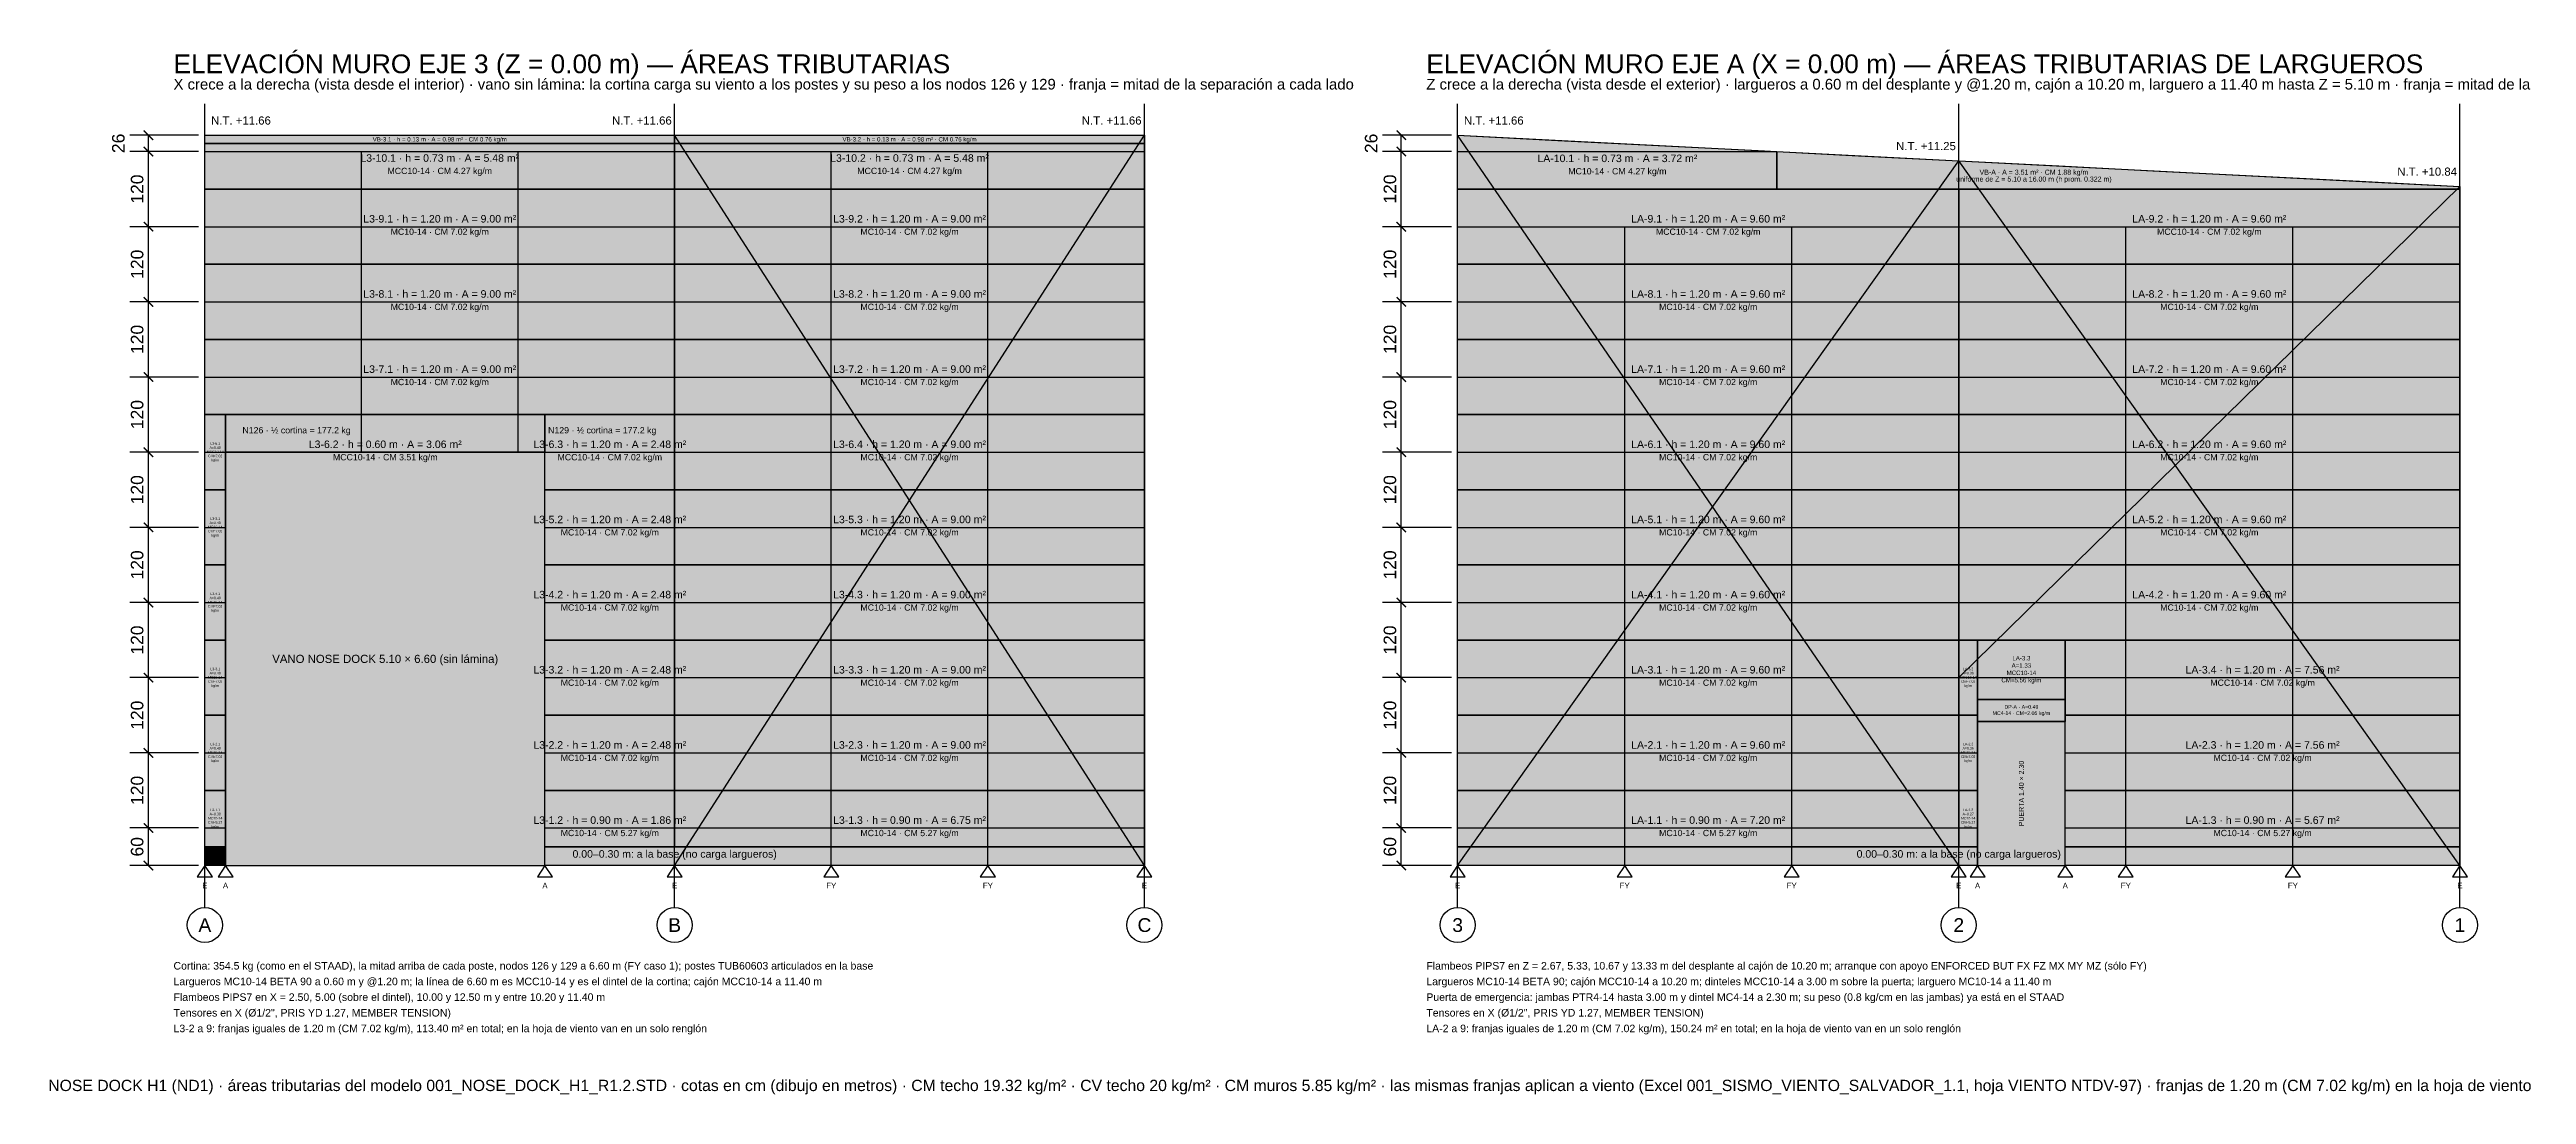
# Model space of a CAD drawing. Header units: metres. Extents: x -2.5 to 75.8, y -37.7 to 2.5.
# Drawn here: x -2.48 to 37.06, y -37.65 to -20.97 of the extents above; entities that cross this region are included whole.
import ezdxf
from ezdxf.enums import TextEntityAlignment as Align

# ---------------------------------------------------------------- set-up
doc = ezdxf.new("R2010")
doc.units = ezdxf.units.M
for name, color, linetype in [('APOYOS', 6, 'Continuous'), ('AT-MUROS', 130, 'Continuous'), ('AT-NO-CARGA', 9, 'Continuous'), ('AT-VIGAS', 30, 'Continuous'), ('COLUMNAS', 7, 'Continuous'), ('COTAS', 3, 'Continuous'), ('EJES', 8, 'Continuous'), ('JAMBAS', 6, 'Continuous'), ('MC10-14', 40, 'Continuous'), ('MC4-14', 30, 'Continuous'), ('MCC10-14', 5, 'Continuous'), ('MCE10-14', 3, 'Continuous'), ('MCE6-14', 30, 'Continuous'), ('PIPS7', 8, 'Continuous'), ('TENSORES', 1, 'Continuous'), ('TEXTO', 7, 'Continuous'), ('TEXTO-AT', 250, 'Continuous'), ('TITULOS', 2, 'Continuous'), ('VANOS', 8, 'Continuous')]:
    doc.layers.add(name, color=color, linetype=linetype)
doc.styles.add('ARIAL', font='arial.ttf')
doc.dimstyles.new('AT-CM', dxfattribs={"dimtxt": 0.2, "dimasz": 0.15, "dimexe": 0.3, "dimexo": 0.1, "dimgap": 0.08, "dimtad": 1, "dimdec": 0, "dimlfac": 100, "dimtxsty": 'ARIAL', "dimblk": 'ARCHTICK', "dimcen": 2.5, "dimazin": 3, "dimtfac": 1, "dimtmove": 0, "dimatfit": 3})

# ---------------------------------------------------------------- blocks, each defined once
blk = doc.blocks.new('_ARCHTICK')
at = {"color": 0, "linetype": 'BYBLOCK', "const_width": 0.15}
blk.add_lwpolyline([(-0.5, -0.5), (0.5, 0.5)], dxfattribs=at)

msp = doc.modelspace()

# ---------------------------------------------------------------- hatches: boundary and pattern name
at = {"layer": 'AT-MUROS'}
for color, points in [(254, [(0, -22.47), (7.5, -22.47), (7.5, -23.2), (0, -23.2)]), (254, [(7.5, -23.2), (7.5, -22.47), (15, -22.47), (15, -23.2)]), (254, [(20, -23.2), (20, -22.34), (25.098, -22.6), (25.098, -23.2)]), (151, [(0, -23.2), (7.5, -23.2), (7.5, -24.4), (0, -24.4)]), (151, [(7.5, -24.4), (7.5, -23.2), (15, -23.2), (15, -24.4)]), (151, [(20, -24.4), (20, -23.2), (28, -23.2), (28, -24.4)]), (151, [(28, -24.4), (28, -23.2), (36, -23.2), (36, -24.4)]), (254, [(0, -24.4), (7.5, -24.4), (7.5, -25.6), (0, -25.6)]), (254, [(7.5, -25.6), (7.5, -24.4), (15, -24.4), (15, -25.6)]), (254, [(20, -25.6), (20, -24.4), (28, -24.4), (28, -25.6)]), (254, [(28, -25.6), (28, -24.4), (36, -24.4), (36, -25.6)]), (151, [(0, -25.6), (7.5, -25.6), (7.5, -26.8), (0, -26.8)]), (151, [(7.5, -26.8), (7.5, -25.6), (15, -25.6), (15, -26.8)]), (151, [(20, -26.8), (20, -25.6), (28, -25.6), (28, -26.8)]), (151, [(28, -26.8), (28, -25.6), (36, -25.6), (36, -26.8)]), (254, [(0, -26.8), (0.33, -26.8), (0.33, -28), (0, -28)]), (254, [(0.33, -26.8), (5.43, -26.8), (5.43, -27.4), (0.33, -27.4)]), (254, [(5.43, -28), (5.43, -26.8), (7.5, -26.8), (7.5, -28)]), (254, [(7.5, -28), (7.5, -26.8), (15, -26.8), (15, -28)]), (254, [(20, -28), (20, -26.8), (28, -26.8), (28, -28)]), (254, [(28, -28), (28, -26.8), (36, -26.8), (36, -28)]), (151, [(0, -28), (0.33, -28), (0.33, -29.2), (0, -29.2)]), (151, [(5.43, -29.2), (5.43, -28), (7.5, -28), (7.5, -29.2)]), (151, [(7.5, -29.2), (7.5, -28), (15, -28), (15, -29.2)]), (151, [(20, -29.2), (20, -28), (28, -28), (28, -29.2)]), (151, [(28, -29.2), (28, -28), (36, -28), (36, -29.2)]), (254, [(0, -29.2), (0.33, -29.2), (0.33, -30.4), (0, -30.4)]), (254, [(5.43, -30.4), (5.43, -29.2), (7.5, -29.2), (7.5, -30.4)]), (254, [(7.5, -30.4), (7.5, -29.2), (15, -29.2), (15, -30.4)]), (254, [(20, -30.4), (20, -29.2), (28, -29.2), (28, -30.4)]), (254, [(28, -30.4), (28, -29.2), (36, -29.2), (36, -30.4)]), (151, [(0, -30.4), (0.33, -30.4), (0.33, -31.6), (0, -31.6)]), (151, [(5.43, -31.6), (5.43, -30.4), (7.5, -30.4), (7.5, -31.6)]), (151, [(7.5, -31.6), (7.5, -30.4), (15, -30.4), (15, -31.6)]), (151, [(20, -31.6), (20, -30.4), (28, -30.4), (28, -31.6)]), (151, [(28, -31.6), (28, -30.4), (28.3, -30.4), (28.3, -31.6)]), (151, [(28.3, -31.35), (28.3, -30.4), (29.7, -30.4), (29.7, -31.35)]), (151, [(29.7, -31.6), (29.7, -30.4), (36, -30.4), (36, -31.6)]), (254, [(0, -31.6), (0.33, -31.6), (0.33, -32.8), (0, -32.8)]), (254, [(5.43, -32.8), (5.43, -31.6), (7.5, -31.6), (7.5, -32.8)]), (254, [(7.5, -32.8), (7.5, -31.6), (15, -31.6), (15, -32.8)]), (254, [(20, -32.8), (20, -31.6), (28, -31.6), (28, -32.8)]), (254, [(28, -32.8), (28, -31.6), (28.3, -31.6), (28.3, -32.8)]), (31, [(28.3, -31.7), (28.3, -31.35), (29.7, -31.35), (29.7, -31.7)]), (254, [(29.7, -32.8), (29.7, -31.6), (36, -31.6), (36, -32.8)]), (151, [(0, -33.7), (0, -32.8), (0.33, -32.8), (0.33, -33.7)]), (151, [(5.43, -32.8), (7.5, -32.8), (7.5, -33.7), (5.43, -33.7)]), (151, [(7.5, -33.7), (7.5, -32.8), (15, -32.8), (15, -33.7)]), (151, [(20, -33.7), (20, -32.8), (28, -32.8), (28, -33.7)]), (151, [(28, -32.8), (28.3, -32.8), (28.3, -33.7), (28, -33.7)]), (151, [(29.7, -33.7), (29.7, -32.8), (36, -32.8), (36, -33.7)])]:
    msp.add_hatch(color=color, dxfattribs=at).paths.add_polyline_path(points)
at = {"layer": 'AT-NO-CARGA'}
for points in [[(0, -34), (0, -33.7), (0.33, -33.7), (0.33, -34)], [(5.43, -34), (5.43, -33.7), (15, -33.7), (15, -34)], [(20, -34), (20, -33.7), (28.3, -33.7), (28.3, -34)], [(29.7, -34), (29.7, -33.7), (36, -33.7), (36, -34)]]:
    msp.add_hatch(color=254, dxfattribs=at).paths.add_polyline_path(points)
at = {"layer": 'AT-VIGAS'}
for points in [[(0, -22.34), (7.5, -22.34), (7.5, -22.47), (0, -22.47)], [(7.5, -22.47), (7.5, -22.34), (15, -22.34), (15, -22.47)], [(25.098, -23.2), (25.098, -22.6), (28, -22.748), (36, -23.156), (36, -23.2)]]:
    msp.add_hatch(color=31, dxfattribs=at).paths.add_polyline_path(points)
at = {"layer": 'VANOS'}
for points in [[(0.33, -34), (5.43, -34), (5.43, -27.4), (0.33, -27.4)], [(28.3, -34), (29.7, -34), (29.7, -31.7), (28.3, -31.7)]]:
    msp.add_hatch(color=7, dxfattribs=at).paths.add_polyline_path(points)

# ---------------------------------------------------------------- linework, layer by layer
at = {"layer": 'APOYOS'}
for points in [[(0, -34), (-0.12, -34.18), (0.12, -34.18)], [(0.33, -34), (0.21, -34.18), (0.45, -34.18)], [(5.43, -34), (5.31, -34.18), (5.55, -34.18)], [(7.5, -34), (7.38, -34.18), (7.62, -34.18)], [(10, -34), (9.88, -34.18), (10.12, -34.18)], [(12.5, -34), (12.38, -34.18), (12.62, -34.18)], [(15, -34), (14.88, -34.18), (15.12, -34.18)], [(20, -34), (19.88, -34.18), (20.12, -34.18)], [(22.66667, -34), (22.54667, -34.18), (22.78667, -34.18)], [(25.33333, -34), (25.21333, -34.18), (25.45333, -34.18)], [(28, -34), (27.88, -34.18), (28.12, -34.18)], [(28.3, -34), (28.18, -34.18), (28.42, -34.18)], [(29.7, -34), (29.58, -34.18), (29.82, -34.18)], [(30.6667, -34), (30.5467, -34.18), (30.7867, -34.18)], [(33.3333, -34), (33.2133, -34.18), (33.4533, -34.18)], [(36, -34), (35.88, -34.18), (36.12, -34.18)]]:
    msp.add_lwpolyline(points, close=True, dxfattribs=at)
at = {"layer": 'AT-MUROS'}
for points in [[(0, -22.47), (7.5, -22.47), (7.5, -23.2), (0, -23.2)], [(7.5, -23.2), (7.5, -22.47), (15, -22.47), (15, -23.2)], [(20, -23.2), (20, -22.34), (25.098, -22.6), (25.098, -23.2)], [(0, -23.2), (7.5, -23.2), (7.5, -24.4), (0, -24.4)], [(7.5, -24.4), (7.5, -23.2), (15, -23.2), (15, -24.4)], [(20, -24.4), (20, -23.2), (28, -23.2), (28, -24.4)], [(28, -24.4), (28, -23.2), (36, -23.2), (36, -24.4)], [(0, -24.4), (7.5, -24.4), (7.5, -25.6), (0, -25.6)], [(7.5, -25.6), (7.5, -24.4), (15, -24.4), (15, -25.6)], [(20, -25.6), (20, -24.4), (28, -24.4), (28, -25.6)], [(28, -25.6), (28, -24.4), (36, -24.4), (36, -25.6)], [(0, -25.6), (7.5, -25.6), (7.5, -26.8), (0, -26.8)], [(7.5, -26.8), (7.5, -25.6), (15, -25.6), (15, -26.8)], [(20, -26.8), (20, -25.6), (28, -25.6), (28, -26.8)], [(28, -26.8), (28, -25.6), (36, -25.6), (36, -26.8)], [(0, -26.8), (0.33, -26.8), (0.33, -28), (0, -28)], [(0.33, -26.8), (5.43, -26.8), (5.43, -27.4), (0.33, -27.4)], [(5.43, -28), (5.43, -26.8), (7.5, -26.8), (7.5, -28)], [(7.5, -28), (7.5, -26.8), (15, -26.8), (15, -28)], [(20, -28), (20, -26.8), (28, -26.8), (28, -28)], [(28, -28), (28, -26.8), (36, -26.8), (36, -28)], [(0, -28), (0.33, -28), (0.33, -29.2), (0, -29.2)], [(5.43, -29.2), (5.43, -28), (7.5, -28), (7.5, -29.2)], [(7.5, -29.2), (7.5, -28), (15, -28), (15, -29.2)], [(20, -29.2), (20, -28), (28, -28), (28, -29.2)], [(28, -29.2), (28, -28), (36, -28), (36, -29.2)], [(0, -29.2), (0.33, -29.2), (0.33, -30.4), (0, -30.4)], [(5.43, -30.4), (5.43, -29.2), (7.5, -29.2), (7.5, -30.4)], [(7.5, -30.4), (7.5, -29.2), (15, -29.2), (15, -30.4)], [(20, -30.4), (20, -29.2), (28, -29.2), (28, -30.4)], [(28, -30.4), (28, -29.2), (36, -29.2), (36, -30.4)], [(0, -30.4), (0.33, -30.4), (0.33, -31.6), (0, -31.6)], [(5.43, -31.6), (5.43, -30.4), (7.5, -30.4), (7.5, -31.6)], [(7.5, -31.6), (7.5, -30.4), (15, -30.4), (15, -31.6)], [(20, -31.6), (20, -30.4), (28, -30.4), (28, -31.6)], [(28, -31.6), (28, -30.4), (28.3, -30.4), (28.3, -31.6)], [(28.3, -31.35), (28.3, -30.4), (29.7, -30.4), (29.7, -31.35)], [(29.7, -31.6), (29.7, -30.4), (36, -30.4), (36, -31.6)], [(0, -31.6), (0.33, -31.6), (0.33, -32.8), (0, -32.8)], [(5.43, -32.8), (5.43, -31.6), (7.5, -31.6), (7.5, -32.8)], [(7.5, -32.8), (7.5, -31.6), (15, -31.6), (15, -32.8)], [(20, -32.8), (20, -31.6), (28, -31.6), (28, -32.8)], [(28, -32.8), (28, -31.6), (28.3, -31.6), (28.3, -32.8)], [(28.3, -31.7), (28.3, -31.35), (29.7, -31.35), (29.7, -31.7)], [(29.7, -32.8), (29.7, -31.6), (36, -31.6), (36, -32.8)], [(0, -33.7), (0, -32.8), (0.33, -32.8), (0.33, -33.7)], [(5.43, -32.8), (7.5, -32.8), (7.5, -33.7), (5.43, -33.7)], [(7.5, -33.7), (7.5, -32.8), (15, -32.8), (15, -33.7)], [(20, -33.7), (20, -32.8), (28, -32.8), (28, -33.7)], [(28, -32.8), (28.3, -32.8), (28.3, -33.7), (28, -33.7)], [(29.7, -33.7), (29.7, -32.8), (36, -32.8), (36, -33.7)]]:
    msp.add_lwpolyline(points, close=True, dxfattribs=at)
at = {"layer": 'AT-NO-CARGA'}
for points in [[(0, -34), (0, -33.7), (0.33, -33.7), (0.33, -34)], [(5.43, -34), (5.43, -33.7), (15, -33.7), (15, -34)], [(20, -34), (20, -33.7), (28.3, -33.7), (28.3, -34)], [(29.7, -34), (29.7, -33.7), (36, -33.7), (36, -34)]]:
    msp.add_lwpolyline(points, close=True, dxfattribs=at)
at = {"layer": 'AT-VIGAS'}
for points in [[(0, -22.34), (7.5, -22.34), (7.5, -22.47), (0, -22.47)], [(7.5, -22.47), (7.5, -22.34), (15, -22.34), (15, -22.47)], [(25.098, -23.2), (25.098, -22.6), (28, -22.748), (36, -23.156), (36, -23.2)]]:
    msp.add_lwpolyline(points, close=True, dxfattribs=at)
at = {"layer": 'COLUMNAS'}
for p, q in [((0, -22.6), (0, -22.34)), ((7.5, -22.6), (7.5, -22.34)), ((15, -22.6), (15, -22.34)), ((20, -22.6), (20, -22.34)), ((0, -23.8), (0, -22.6)), ((7.5, -23.8), (7.5, -22.6)), ((15, -23.8), (15, -22.6)), ((20, -23.8), (20, -22.6)), ((28, -23.8), (28, -22.748)), ((36, -23.8), (36, -23.156)), ((0, -25), (0, -23.8)), ((7.5, -25), (7.5, -23.8)), ((15, -25), (15, -23.8)), ((20, -25), (20, -23.8)), ((28, -24.128), (28, -23.8)), ((36, -24.536), (36, -23.8)), ((28, -25), (28, -24.128)), ((36, -25), (36, -24.536)), ((0, -26.2), (0, -25)), ((7.5, -26.2), (7.5, -25)), ((15, -26.2), (15, -25)), ((20, -26.2), (20, -25)), ((28, -26.2), (28, -25)), ((36, -26.2), (36, -25)), ((0, -27.4), (0, -26.2)), ((7.5, -27.4), (7.5, -26.2)), ((15, -27.4), (15, -26.2)), ((20, -27.4), (20, -26.2)), ((28, -27.4), (28, -26.2)), ((36, -27.4), (36, -26.2)), ((0, -28.6), (0, -27.4)), ((7.5, -28.6), (7.5, -27.4)), ((15, -28.6), (15, -27.4)), ((20, -28.6), (20, -27.4)), ((28, -28.6), (28, -27.4)), ((36, -28.6), (36, -27.4)), ((0, -29.8), (0, -28.6)), ((7.5, -29.8), (7.5, -28.6)), ((15, -29.8), (15, -28.6)), ((20, -29.8), (20, -28.6)), ((28, -29.8), (28, -28.6)), ((36, -29.8), (36, -28.6)), ((0, -31), (0, -29.8)), ((7.5, -31), (7.5, -29.8)), ((15, -31), (15, -29.8)), ((20, -31), (20, -29.8)), ((28, -31), (28, -29.8)), ((36, -31), (36, -29.8)), ((0, -32.2), (0, -31)), ((7.5, -32.2), (7.5, -31)), ((15, -32.2), (15, -31)), ((20, -32.2), (20, -31)), ((28, -32.2), (28, -31)), ((36, -32.2), (36, -31)), ((0, -33.4), (0, -32.2)), ((7.5, -33.4), (7.5, -32.2)), ((15, -33.4), (15, -32.2)), ((20, -33.4), (20, -32.2)), ((28, -33.4), (28, -32.2)), ((36, -33.4), (36, -32.2)), ((0, -34), (0, -33.4)), ((7.5, -34), (7.5, -33.4)), ((15, -34), (15, -33.4)), ((20, -34), (20, -33.4)), ((28, -34), (28, -33.4)), ((36, -34), (36, -33.4))]:
    msp.add_line(p, q, dxfattribs=at)
at = {"layer": 'EJES'}
for p, q in [((0, -34.67), (0, -21.84)), ((7.5, -34.67), (7.5, -21.84)), ((15, -34.67), (15, -21.84)), ((20, -34.67), (20, -21.84)), ((28, -34.67), (28, -21.84)), ((36, -34.67), (36, -21.84))]:
    msp.add_line(p, q, dxfattribs=at)
for centre in [(0, -34.95), (7.5, -34.95), (15, -34.95), (20, -34.95), (28, -34.95), (36, -34.95)]:
    msp.add_circle(centre, 0.28, dxfattribs=at)
at = {"layer": 'JAMBAS'}
for p, q in [((0.33, -28.6), (0.33, -27.4)), ((5.43, -28.6), (5.43, -27.4)), ((0.33, -29.8), (0.33, -28.6)), ((5.43, -29.8), (5.43, -28.6)), ((0.33, -31), (0.33, -29.8)), ((5.43, -31), (5.43, -29.8)), ((0.33, -32.2), (0.33, -31)), ((5.43, -32.2), (5.43, -31)), ((28.3, -31.7), (28.3, -31)), ((29.7, -31.7), (29.7, -31)), ((28.3, -32.2), (28.3, -31.7)), ((29.7, -32.2), (29.7, -31.7)), ((0.33, -33.4), (0.33, -32.2)), ((5.43, -33.4), (5.43, -32.2)), ((28.3, -33.4), (28.3, -32.2)), ((29.7, -33.4), (29.7, -32.2)), ((0.33, -34), (0.33, -33.4)), ((5.43, -34), (5.43, -33.4)), ((28.3, -34), (28.3, -33.4)), ((29.7, -34), (29.7, -33.4))]:
    msp.add_line(p, q, dxfattribs=at)
at = {"layer": 'MC10-14'}
for p, q in [((20, -22.6), (22.66667, -22.6)), ((22.66667, -22.6), (25.09804, -22.6)), ((0, -23.8), (2.5, -23.8)), ((2.5, -23.8), (5, -23.8)), ((5, -23.8), (7.5, -23.8)), ((7.5, -23.8), (10, -23.8)), ((10, -23.8), (12.5, -23.8)), ((12.5, -23.8), (15, -23.8)), ((0, -25), (2.5, -25)), ((2.5, -25), (5, -25)), ((5, -25), (7.5, -25)), ((7.5, -25), (10, -25)), ((10, -25), (12.5, -25)), ((12.5, -25), (15, -25)), ((20, -25), (22.66667, -25)), ((22.66667, -25), (25.33333, -25)), ((25.33333, -25), (28, -25)), ((28, -25), (30.6667, -25)), ((30.6667, -25), (33.3333, -25)), ((33.3333, -25), (36, -25)), ((0, -26.2), (2.5, -26.2)), ((2.5, -26.2), (5, -26.2)), ((5, -26.2), (7.5, -26.2)), ((7.5, -26.2), (10, -26.2)), ((10, -26.2), (12.5, -26.2)), ((12.5, -26.2), (15, -26.2)), ((20, -26.2), (22.66667, -26.2)), ((22.66667, -26.2), (25.33333, -26.2)), ((25.33333, -26.2), (28, -26.2)), ((28, -26.2), (30.6667, -26.2)), ((30.6667, -26.2), (33.3333, -26.2)), ((33.3333, -26.2), (36, -26.2)), ((7.5, -27.4), (10, -27.4)), ((10, -27.4), (12.5, -27.4)), ((12.5, -27.4), (15, -27.4)), ((20, -27.4), (22.66667, -27.4)), ((22.66667, -27.4), (25.33333, -27.4)), ((25.33333, -27.4), (28, -27.4)), ((28, -27.4), (30.6667, -27.4)), ((30.6667, -27.4), (33.3333, -27.4)), ((33.3333, -27.4), (36, -27.4)), ((0, -28.6), (0.33, -28.6)), ((5.43, -28.6), (7.5, -28.6)), ((7.5, -28.6), (10, -28.6)), ((10, -28.6), (12.5, -28.6)), ((12.5, -28.6), (15, -28.6)), ((20, -28.6), (22.66667, -28.6)), ((22.66667, -28.6), (25.33333, -28.6)), ((25.33333, -28.6), (28, -28.6)), ((28, -28.6), (30.6667, -28.6)), ((30.6667, -28.6), (33.3333, -28.6)), ((33.3333, -28.6), (36, -28.6)), ((0, -29.8), (0.33, -29.8)), ((5.43, -29.8), (7.5, -29.8)), ((7.5, -29.8), (10, -29.8)), ((10, -29.8), (12.5, -29.8)), ((12.5, -29.8), (15, -29.8)), ((20, -29.8), (22.66667, -29.8)), ((22.66667, -29.8), (25.33333, -29.8)), ((25.33333, -29.8), (28, -29.8)), ((28, -29.8), (30.6667, -29.8)), ((30.6667, -29.8), (33.3333, -29.8)), ((33.3333, -29.8), (36, -29.8)), ((0, -31), (0.33, -31)), ((5.43, -31), (7.5, -31)), ((7.5, -31), (10, -31)), ((10, -31), (12.5, -31)), ((12.5, -31), (15, -31)), ((20, -31), (22.66667, -31)), ((22.66667, -31), (25.33333, -31)), ((25.33333, -31), (28, -31)), ((0, -32.2), (0.33, -32.2)), ((5.43, -32.2), (7.5, -32.2)), ((7.5, -32.2), (10, -32.2)), ((10, -32.2), (12.5, -32.2)), ((12.5, -32.2), (15, -32.2)), ((20, -32.2), (22.66667, -32.2)), ((22.66667, -32.2), (25.33333, -32.2)), ((25.33333, -32.2), (28, -32.2)), ((28, -32.2), (28.3, -32.2)), ((29.7, -32.2), (30.6667, -32.2)), ((30.6667, -32.2), (33.3333, -32.2)), ((33.3333, -32.2), (36, -32.2)), ((0, -33.4), (0.33, -33.4)), ((5.43, -33.4), (7.5, -33.4)), ((7.5, -33.4), (10, -33.4)), ((10, -33.4), (12.5, -33.4)), ((12.5, -33.4), (15, -33.4)), ((20, -33.4), (22.66667, -33.4)), ((22.66667, -33.4), (25.33333, -33.4)), ((25.33333, -33.4), (28, -33.4)), ((28, -33.4), (28.3, -33.4)), ((29.7, -33.4), (30.6667, -33.4)), ((30.6667, -33.4), (33.3333, -33.4)), ((33.3333, -33.4), (36, -33.4))]:
    msp.add_line(p, q, dxfattribs=at)
at = {"layer": 'MC4-14'}
msp.add_line((28.3, -31.7), (29.7, -31.7), dxfattribs=at)
at = {"layer": 'MCC10-14'}
for p, q in [((0, -22.6), (2.5, -22.6)), ((2.5, -22.6), (5, -22.6)), ((5, -22.6), (7.5, -22.6)), ((7.5, -22.6), (10, -22.6)), ((10, -22.6), (12.5, -22.6)), ((12.5, -22.6), (15, -22.6)), ((20, -23.8), (22.66667, -23.8)), ((22.66667, -23.8), (25.33333, -23.8)), ((25.33333, -23.8), (28, -23.8)), ((28, -23.8), (30.6667, -23.8)), ((30.6667, -23.8), (33.3333, -23.8)), ((33.3333, -23.8), (36, -23.8)), ((0, -27.4), (0.33, -27.4)), ((0.33, -27.4), (2.5, -27.4)), ((2.5, -27.4), (5, -27.4)), ((5, -27.4), (5.43, -27.4)), ((5.43, -27.4), (7.5, -27.4)), ((28, -31), (28.3, -31)), ((28.3, -31), (29.7, -31)), ((29.7, -31), (30.6667, -31)), ((30.6667, -31), (33.3333, -31)), ((33.3333, -31), (36, -31))]:
    msp.add_line(p, q, dxfattribs=at)
at = {"layer": 'MCE10-14'}
for p, q in [((20, -22.34), (21.6, -22.4216)), ((21.6, -22.4216), (23.2, -22.5032)), ((23.2, -22.5032), (24.8, -22.5848)), ((24.8, -22.5848), (25.09804, -22.6)), ((25.09804, -22.6), (26.4, -22.6664)), ((26.4, -22.6664), (28, -22.748)), ((28, -22.748), (29.6, -22.8296)), ((29.6, -22.8296), (31.2, -22.9112)), ((31.2, -22.9112), (32.8, -22.9928)), ((32.8, -22.9928), (34.4, -23.0744)), ((34.4, -23.0744), (36, -23.156))]:
    msp.add_line(p, q, dxfattribs=at)
at = {"layer": 'MCE6-14'}
for p, q in [((0, -22.34), (2.5, -22.34)), ((2.5, -22.34), (5, -22.34)), ((5, -22.34), (7.5, -22.34)), ((7.5, -22.34), (10, -22.34)), ((10, -22.34), (12.5, -22.34)), ((12.5, -22.34), (15, -22.34))]:
    msp.add_line(p, q, dxfattribs=at)
at = {"layer": 'PIPS7'}
for p, q in [((2.5, -23.8), (2.5, -22.6)), ((5, -23.8), (5, -22.6)), ((10, -23.8), (10, -22.6)), ((12.5, -23.8), (12.5, -22.6)), ((2.5, -25), (2.5, -23.8)), ((5, -25), (5, -23.8)), ((10, -25), (10, -23.8)), ((12.5, -25), (12.5, -23.8)), ((22.66667, -25), (22.66667, -23.8)), ((25.33333, -25), (25.33333, -23.8)), ((30.6667, -25), (30.6667, -23.8)), ((33.3333, -25), (33.3333, -23.8)), ((2.5, -26.2), (2.5, -25)), ((5, -26.2), (5, -25)), ((10, -26.2), (10, -25)), ((12.5, -26.2), (12.5, -25)), ((22.66667, -26.2), (22.66667, -25)), ((25.33333, -26.2), (25.33333, -25)), ((30.6667, -26.2), (30.6667, -25)), ((33.3333, -26.2), (33.3333, -25)), ((2.5, -27.4), (2.5, -26.2)), ((5, -27.4), (5, -26.2)), ((10, -27.4), (10, -26.2)), ((12.5, -27.4), (12.5, -26.2)), ((22.66667, -27.4), (22.66667, -26.2)), ((25.33333, -27.4), (25.33333, -26.2)), ((30.6667, -27.4), (30.6667, -26.2)), ((33.3333, -27.4), (33.3333, -26.2)), ((10, -28.6), (10, -27.4)), ((12.5, -28.6), (12.5, -27.4)), ((22.66667, -28.6), (22.66667, -27.4)), ((25.33333, -28.6), (25.33333, -27.4)), ((30.6667, -28.6), (30.6667, -27.4)), ((33.3333, -28.6), (33.3333, -27.4)), ((10, -29.8), (10, -28.6)), ((12.5, -29.8), (12.5, -28.6)), ((22.66667, -29.8), (22.66667, -28.6)), ((25.33333, -29.8), (25.33333, -28.6)), ((30.6667, -29.8), (30.6667, -28.6)), ((33.3333, -29.8), (33.3333, -28.6)), ((10, -31), (10, -29.8)), ((12.5, -31), (12.5, -29.8)), ((22.66667, -31), (22.66667, -29.8)), ((25.33333, -31), (25.33333, -29.8)), ((30.6667, -31), (30.6667, -29.8)), ((33.3333, -31), (33.3333, -29.8)), ((10, -32.2), (10, -31)), ((12.5, -32.2), (12.5, -31)), ((22.66667, -32.2), (22.66667, -31)), ((25.33333, -32.2), (25.33333, -31)), ((30.6667, -32.2), (30.6667, -31)), ((33.3333, -32.2), (33.3333, -31)), ((10, -33.4), (10, -32.2)), ((12.5, -33.4), (12.5, -32.2)), ((22.66667, -33.4), (22.66667, -32.2)), ((25.33333, -33.4), (25.33333, -32.2)), ((30.6667, -33.4), (30.6667, -32.2)), ((33.3333, -33.4), (33.3333, -32.2)), ((10, -34), (10, -33.4)), ((12.5, -34), (12.5, -33.4)), ((22.66667, -34), (22.66667, -33.4)), ((25.33333, -34), (25.33333, -33.4)), ((30.6667, -34), (30.6667, -33.4)), ((33.3333, -34), (33.3333, -33.4))]:
    msp.add_line(p, q, dxfattribs=at)
at = {"layer": 'TENSORES'}
for p, q in [((7.5, -34), (15, -22.34)), ((15, -34), (7.5, -22.34)), ((28, -34), (20, -22.34)), ((20, -34), (28, -22.748)), ((36, -34), (28, -22.748)), ((28, -31), (36, -23.156))]:
    msp.add_line(p, q, dxfattribs=at)
at = {"layer": 'VANOS'}
for points in [[(0.33, -34), (5.43, -34), (5.43, -27.4), (0.33, -27.4)], [(28.3, -34), (29.7, -34), (29.7, -31.7), (28.3, -31.7)]]:
    msp.add_lwpolyline(points, close=True, dxfattribs=at)

# ---------------------------------------------------------------- texts
at = {"layer": 'APOYOS', "style": 'ARIAL'}
for s, p in [('E', (0, -34.32)), ('A', (0.33, -34.32)), ('A', (5.43, -34.32)), ('E', (7.5, -34.32)), ('FY', (10, -34.32)), ('FY', (12.5, -34.32)), ('E', (15, -34.32)), ('E', (20, -34.32)), ('FY', (22.66667, -34.32)), ('FY', (25.33333, -34.32)), ('E', (28, -34.32)), ('A', (28.3, -34.32)), ('A', (29.7, -34.32)), ('FY', (30.6667, -34.32)), ('FY', (33.3333, -34.32)), ('E', (36, -34.32))]:
    msp.add_text(s, height=0.09, dxfattribs=at).set_placement(p, align=Align.MIDDLE_CENTER)
at = {"layer": 'EJES', "style": 'ARIAL'}
for s, p in [('A', (0, -34.95)), ('B', (7.5, -34.95)), ('C', (15, -34.95)), ('3', (20, -34.95)), ('2', (28, -34.95)), ('1', (36, -34.95))]:
    msp.add_text(s, height=0.22, dxfattribs=at).set_placement(p, align=Align.MIDDLE_CENTER)
at = {"layer": 'TEXTO', "style": 'ARIAL'}
for s, height, p in [('N.T. +11.66', 0.13, (0.1, -22.17)), ('N.T. +11.66', 0.13, (6.5, -22.17)), ('N.T. +11.66', 0.13, (14, -22.17)), ('N.T. +11.66', 0.13, (20.1, -22.17)), ('N.T. +11.25', 0.13, (27, -22.578)), ('N.T. +10.84', 0.13, (35, -22.986)), ('NOSE DOCK H1 (ND1) · áreas tributarias del modelo 001_NOSE_DOCK_H1_R1.2.STD · cotas en cm (dibujo en metros) · CM techo 19.32 kg/m² · CV techo 20 kg/m² · CM muros 5.85 kg/m² · las mismas franjas aplican a viento (Excel 001_SISMO_VIENTO_SALVADOR_1.1, hoja VIENTO NTDV-97) · franjas de 1.20 m (CM 7.02 kg/m) en la hoja de viento van en un solo renglón (LA-2 a 9, LC-2 a 9 y L3-2 a 9)', 0.18, (-2.5, -37.6))]:
    msp.add_text(s, height=height, dxfattribs=at).set_placement(p)
at = {"layer": 'TEXTO-AT', "style": 'ARIAL'}
for s, height, p in [('VB-3.1 · h = 0.13 m · A = 0.98 m² · CM 0.76 kg/m', 0.07, (3.75, -22.405)), ('VB-3.2 · h = 0.13 m · A = 0.98 m² · CM 0.76 kg/m', 0.07, (11.25, -22.405)), ('VB-A · A = 3.51 m² · CM 1.88 kg/m', 0.08, (29.2, -22.93)), ('uniforme de Z = 5.10 a 16.00 m (h prom. 0.322 m)', 0.08, (29.2, -23.04)), ('VANO NOSE DOCK 5.10 × 6.60 (sin lámina)', 0.13, (2.88, -30.7))]:
    msp.add_text(s, height=height, dxfattribs=at).set_placement(p, align=Align.MIDDLE_CENTER)
for s, p in [('L3-10.1 · h = 0.73 m · A = 5.48 m²', (3.75, -22.8)), ('L3-10.2 · h = 0.73 m · A = 5.48 m²', (11.25, -22.8)), ('LA-10.1 · h = 0.73 m · A = 3.72 m²', (22.55, -22.805)), ('L3-9.1 · h = 1.20 m · A = 9.00 m²', (3.75, -23.77)), ('L3-9.2 · h = 1.20 m · A = 9.00 m²', (11.25, -23.77)), ('LA-9.1 · h = 1.20 m · A = 9.60 m²', (24, -23.77)), ('LA-9.2 · h = 1.20 m · A = 9.60 m²', (32, -23.77)), ('L3-8.1 · h = 1.20 m · A = 9.00 m²', (3.75, -24.97)), ('L3-8.2 · h = 1.20 m · A = 9.00 m²', (11.25, -24.97)), ('LA-8.1 · h = 1.20 m · A = 9.60 m²', (24, -24.97)), ('LA-8.2 · h = 1.20 m · A = 9.60 m²', (32, -24.97)), ('L3-7.1 · h = 1.20 m · A = 9.00 m²', (3.75, -26.17)), ('L3-7.2 · h = 1.20 m · A = 9.00 m²', (11.25, -26.17)), ('LA-7.1 · h = 1.20 m · A = 9.60 m²', (24, -26.17)), ('LA-7.2 · h = 1.20 m · A = 9.60 m²', (32, -26.17)), ('L3-6.2 · h = 0.60 m · A = 3.06 m²', (2.88, -27.37)), ('L3-6.3 · h = 1.20 m · A = 2.48 m²', (6.465, -27.37)), ('L3-6.4 · h = 1.20 m · A = 9.00 m²', (11.25, -27.37)), ('LA-6.1 · h = 1.20 m · A = 9.60 m²', (24, -27.37)), ('LA-6.2 · h = 1.20 m · A = 9.60 m²', (32, -27.37)), ('L3-5.2 · h = 1.20 m · A = 2.48 m²', (6.465, -28.57)), ('L3-5.3 · h = 1.20 m · A = 9.00 m²', (11.25, -28.57)), ('LA-5.1 · h = 1.20 m · A = 9.60 m²', (24, -28.57)), ('LA-5.2 · h = 1.20 m · A = 9.60 m²', (32, -28.57)), ('L3-4.2 · h = 1.20 m · A = 2.48 m²', (6.465, -29.77)), ('L3-4.3 · h = 1.20 m · A = 9.00 m²', (11.25, -29.77)), ('LA-4.1 · h = 1.20 m · A = 9.60 m²', (24, -29.77)), ('LA-4.2 · h = 1.20 m · A = 9.60 m²', (32, -29.77)), ('L3-3.2 · h = 1.20 m · A = 2.48 m²', (6.465, -30.97)), ('L3-3.3 · h = 1.20 m · A = 9.00 m²', (11.25, -30.97)), ('LA-3.1 · h = 1.20 m · A = 9.60 m²', (24, -30.97)), ('LA-3.4 · h = 1.20 m · A = 7.56 m²', (32.85, -30.97)), ('L3-2.2 · h = 1.20 m · A = 2.48 m²', (6.465, -32.17)), ('L3-2.3 · h = 1.20 m · A = 9.00 m²', (11.25, -32.17)), ('LA-2.1 · h = 1.20 m · A = 9.60 m²', (24, -32.17)), ('LA-2.3 · h = 1.20 m · A = 7.56 m²', (32.85, -32.17)), ('L3-1.2 · h = 0.90 m · A = 1.86 m²', (6.465, -33.37)), ('L3-1.3 · h = 0.90 m · A = 6.75 m²', (11.25, -33.37)), ('LA-1.1 · h = 0.90 m · A = 7.20 m²', (24, -33.37)), ('LA-1.3 · h = 0.90 m · A = 5.67 m²', (32.85, -33.37)), ('0.00–0.30 m: a la base (no carga largueros)', (7.5, -33.91)), ('0.00–0.30 m: a la base (no carga largueros)', (28, -33.91))]:
    msp.add_text(s, height=0.12, dxfattribs=at).set_placement(p, align=Align.BOTTOM_CENTER)
for s, p in [('MCC10-14 · CM 4.27 kg/m', (3.75, -22.86)), ('MCC10-14 · CM 4.27 kg/m', (11.25, -22.86)), ('MC10-14 · CM 4.27 kg/m', (22.55, -22.865)), ('MC10-14 · CM 7.02 kg/m', (3.75, -23.83)), ('MC10-14 · CM 7.02 kg/m', (11.25, -23.83)), ('MCC10-14 · CM 7.02 kg/m', (24, -23.83)), ('MCC10-14 · CM 7.02 kg/m', (32, -23.83)), ('MC10-14 · CM 7.02 kg/m', (3.75, -25.03)), ('MC10-14 · CM 7.02 kg/m', (11.25, -25.03)), ('MC10-14 · CM 7.02 kg/m', (24, -25.03)), ('MC10-14 · CM 7.02 kg/m', (32, -25.03)), ('MC10-14 · CM 7.02 kg/m', (3.75, -26.23)), ('MC10-14 · CM 7.02 kg/m', (11.25, -26.23)), ('MC10-14 · CM 7.02 kg/m', (24, -26.23)), ('MC10-14 · CM 7.02 kg/m', (32, -26.23)), ('MCC10-14 · CM 3.51 kg/m', (2.88, -27.43)), ('MCC10-14 · CM 7.02 kg/m', (6.465, -27.43)), ('MC10-14 · CM 7.02 kg/m', (11.25, -27.43)), ('MC10-14 · CM 7.02 kg/m', (24, -27.43)), ('MC10-14 · CM 7.02 kg/m', (32, -27.43)), ('MC10-14 · CM 7.02 kg/m', (6.465, -28.63)), ('MC10-14 · CM 7.02 kg/m', (11.25, -28.63)), ('MC10-14 · CM 7.02 kg/m', (24, -28.63)), ('MC10-14 · CM 7.02 kg/m', (32, -28.63)), ('MC10-14 · CM 7.02 kg/m', (6.465, -29.83)), ('MC10-14 · CM 7.02 kg/m', (11.25, -29.83)), ('MC10-14 · CM 7.02 kg/m', (24, -29.83)), ('MC10-14 · CM 7.02 kg/m', (32, -29.83)), ('MC10-14 · CM 7.02 kg/m', (6.465, -31.03)), ('MC10-14 · CM 7.02 kg/m', (11.25, -31.03)), ('MC10-14 · CM 7.02 kg/m', (24, -31.03)), ('MCC10-14 · CM 7.02 kg/m', (32.85, -31.03)), ('MC10-14 · CM 7.02 kg/m', (6.465, -32.23)), ('MC10-14 · CM 7.02 kg/m', (11.25, -32.23)), ('MC10-14 · CM 7.02 kg/m', (24, -32.23)), ('MC10-14 · CM 7.02 kg/m', (32.85, -32.23)), ('MC10-14 · CM 5.27 kg/m', (6.465, -33.43)), ('MC10-14 · CM 5.27 kg/m', (11.25, -33.43)), ('MC10-14 · CM 5.27 kg/m', (24, -33.43)), ('MC10-14 · CM 5.27 kg/m', (32.85, -33.43))]:
    msp.add_text(s, height=0.1, dxfattribs=at).set_placement(p, align=Align.TOP_CENTER)
for s, height, p in [('N126 · ½ cortina = 177.2 kg', 0.1, (0.6, -27.1)), ('N129 · ½ cortina = 177.2 kg', 0.1, (5.48, -27.1)), ('Cortina: 354.5 kg (como en el STAAD), la mitad arriba de cada poste, nodos 126 y 129 a 6.60 m (FY caso 1); postes TUB60603 articulados en la base', 0.12, (-0.5, -35.66)), ('Flambeos PIPS7 en Z = 2.67, 5.33, 10.67 y 13.33 m del desplante al cajón de 10.20 m; arranque con apoyo ENFORCED BUT FX FZ MX MY MZ (sólo FY)', 0.12, (19.5, -35.66)), ('Largueros MC10-14 BETA 90 a 0.60 m y @1.20 m; la línea de 6.60 m es MCC10-14 y es el dintel de la cortina; cajón MCC10-14 a 11.40 m', 0.12, (-0.5, -35.91)), ('Largueros MC10-14 BETA 90; cajón MCC10-14 a 10.20 m; dinteles MCC10-14 a 3.00 m sobre la puerta; larguero MC10-14 a 11.40 m', 0.12, (19.5, -35.91)), ('Tensores en X (Ø1/2", PRIS YD 1.27, MEMBER TENSION)', 0.12, (-0.5, -36.41)), ('Flambeos PIPS7 en X = 2.50, 5.00 (sobre el dintel), 10.00 y 12.50 m y entre 10.20 y 11.40 m', 0.12, (-0.5, -36.16)), ('Tensores en X (Ø1/2", PRIS YD 1.27, MEMBER TENSION)', 0.12, (19.5, -36.41)), ('Puerta de emergencia: jambas PTR4-14 hasta 3.00 m y dintel MC4-14 a 2.30 m; su peso (0.8 kg/cm en las jambas) ya está en el STAAD', 0.12, (19.5, -36.16)), ('L3-2 a 9: franjas iguales de 1.20 m (CM 7.02 kg/m), 113.40 m² en total; en la hoja de viento van en un solo renglón', 0.12, (-0.5, -36.66)), ('LA-2 a 9: franjas iguales de 1.20 m (CM 7.02 kg/m), 150.24 m² en total; en la hoja de viento van en un solo renglón', 0.12, (19.5, -36.66))]:
    msp.add_text(s, height=height, dxfattribs=at).set_placement(p)
msp.add_text('PUERTA 1.40 × 2.30', height=0.08, rotation=90, dxfattribs=at).set_placement((29, -32.85), align=Align.MIDDLE_CENTER)
at = {"layer": 'TEXTO-AT', "attachment_point": 5, "style": 'ARIAL'}
for s, insert, char_height in [('L3-6.1\\PA=0.40\\PMCC10-14\\PCM=7.02\\Pkg/m', (0.165, -27.4), 0.04), ('L3-5.1\\PA=0.40\\PMC10-14\\PCM=7.02\\Pkg/m', (0.165, -28.6), 0.04), ('L3-4.1\\PA=0.40\\PMC10-14\\PCM=7.02\\Pkg/m', (0.165, -29.8), 0.04), ('L3-3.1\\PA=0.40\\PMC10-14\\PCM=7.02\\Pkg/m', (0.165, -31), 0.04), ('LA-3.2\\PA=0.36\\PMCC10-14\\PCM=7.02\\Pkg/m', (28.15, -31), 0.04), ('LA-3.3\\PA=1.33\\PMCC10-14\\PCM=5.56 kg/m', (29, -30.875), 0.07), ('DP-A · A=0.49\\PMC4-14 · CM=2.05 kg/m', (29, -31.525), 0.06), ('L3-2.1\\PA=0.40\\PMC10-14\\PCM=7.02\\Pkg/m', (0.165, -32.2), 0.04), ('LA-2.2\\PA=0.36\\PMC10-14\\PCM=7.02\\Pkg/m', (28.15, -32.2), 0.04), ('L3-1.1\\PA=0.30\\PMC10-14\\PCM=5.27\\Pkg/m', (0.165, -33.25), 0.04), ('LA-1.2\\PA=0.27\\PMC10-14\\PCM=5.27\\Pkg/m', (28.15, -33.25), 0.04)]:
    msp.add_mtext(s, dxfattribs=dict(at, insert=insert, char_height=char_height))
at = {"layer": 'TITULOS', "style": 'ARIAL'}
for s, height, p in [('ELEVACIÓN MURO EJE 3 (Z = 0.00 m) — ÁREAS TRIBUTARIAS', 0.3, (-0.5, -21.35)), ('ELEVACIÓN MURO EJE A (X = 0.00 m) — ÁREAS TRIBUTARIAS DE LARGUEROS', 0.3, (19.5, -21.35)), ('X crece a la derecha (vista desde el interior) · vano sin lámina: la cortina carga su viento a los postes y su peso a los nodos 126 y 129 · franja = mitad de la separación a cada lado', 0.17, (-0.5, -21.61)), ('Z crece a la derecha (vista desde el exterior) · largueros a 0.60 m del desplante y @1.20 m, cajón a 10.20 m, larguero a 11.40 m hasta Z = 5.10 m · franja = mitad de la separación a cada lado · arriba de 10.80 m: LA-10 hasta el alero y la viga del resto, uniforme de Z = 5.10 a 16 m (cortes horizontales)', 0.17, (19.5, -21.61))]:
    msp.add_text(s, height=height, dxfattribs=at).set_placement(p)

# ---------------------------------------------------------------- dimensions: what is measured, and where the dimension line sits
at = {"layer": 'COTAS'}
for base, p1, p2 in [((-0.9, -22.6), (0, -22.6), (0, -22.34)), ((-0.9, -23.8), (0, -23.8), (0, -22.6)), ((19.1, -22.6), (20, -22.6), (20, -22.34)), ((19.1, -23.8), (20, -23.8), (20, -22.6)), ((-0.9, -25), (0, -25), (0, -23.8)), ((19.1, -25), (20, -25), (20, -23.8)), ((-0.9, -26.2), (0, -26.2), (0, -25)), ((19.1, -26.2), (20, -26.2), (20, -25)), ((-0.9, -27.4), (0, -27.4), (0, -26.2)), ((19.1, -27.4), (20, -27.4), (20, -26.2)), ((-0.9, -28.6), (0, -28.6), (0, -27.4)), ((19.1, -28.6), (20, -28.6), (20, -27.4)), ((-0.9, -29.8), (0, -29.8), (0, -28.6)), ((19.1, -29.8), (20, -29.8), (20, -28.6)), ((-0.9, -31), (0, -31), (0, -29.8)), ((19.1, -31), (20, -31), (20, -29.8)), ((-0.9, -32.2), (0, -32.2), (0, -31)), ((19.1, -32.2), (20, -32.2), (20, -31)), ((-0.9, -33.4), (0, -33.4), (0, -32.2)), ((19.1, -33.4), (20, -33.4), (20, -32.2)), ((-0.9, -34), (0, -34), (0, -33.4)), ((19.1, -34), (20, -34), (20, -33.4))]:
    msp.add_linear_dim(base=base, p1=p1, p2=p2, angle=90, dimstyle='AT-CM', dxfattribs=at).render()

doc.saveas('drawing.dxf')
